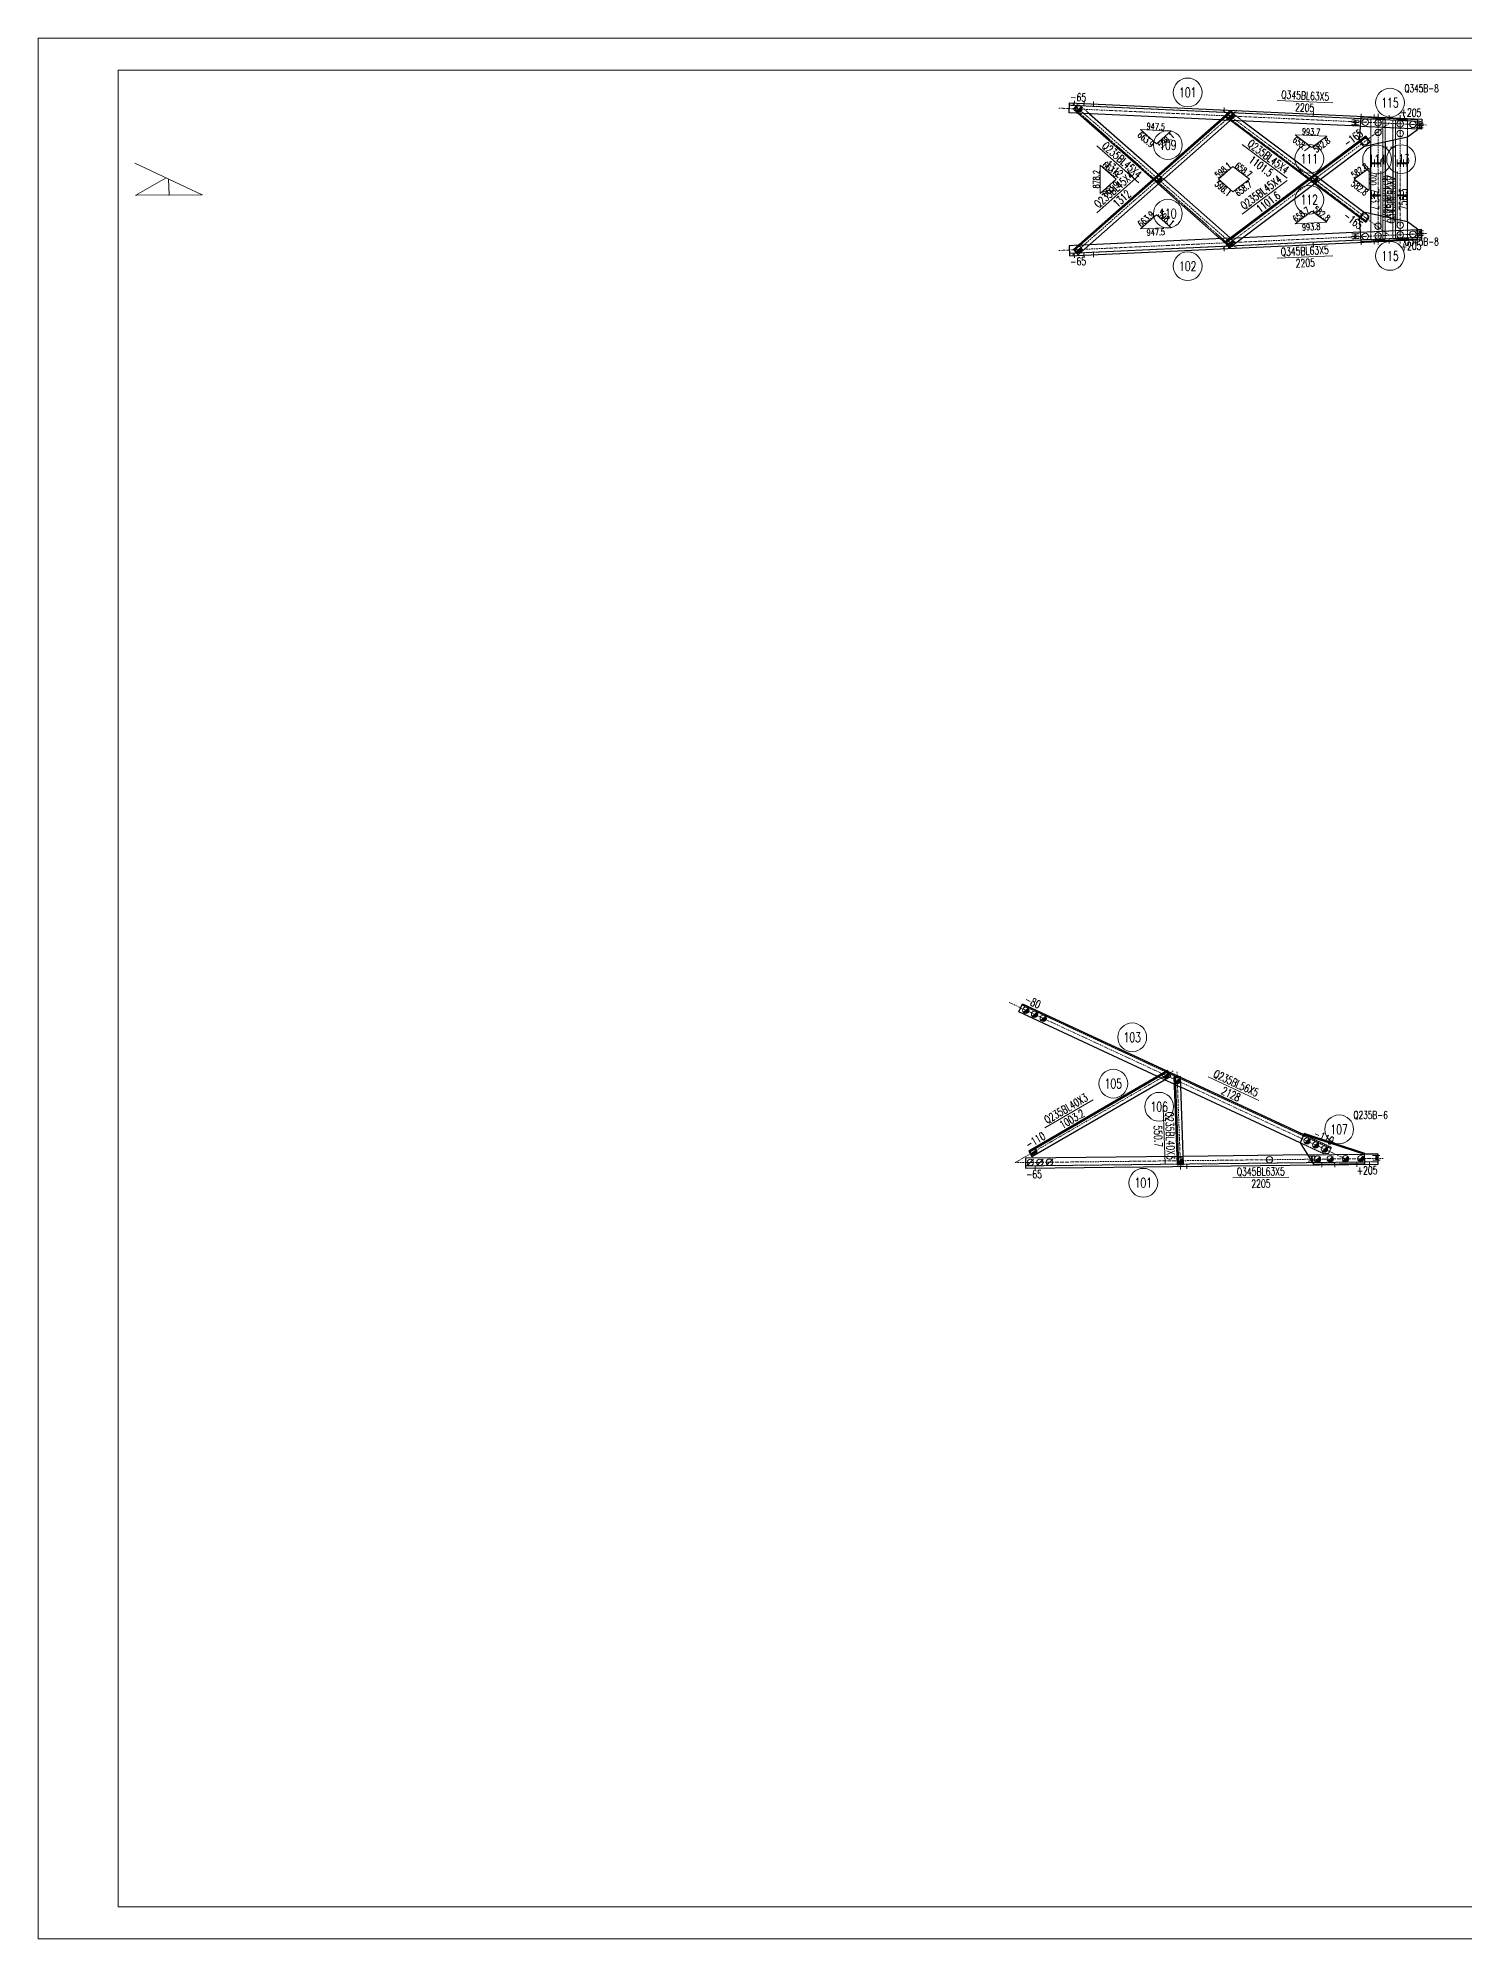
# Model space of a CAD drawing. Extents: x -13400 to 20340, y -61006 to 71674.
# Drawn here: x -13400 to -4481, y 47714 to 59594 of the extents above; entities that cross this region are included whole.
import ezdxf
from ezdxf.enums import TextEntityAlignment as Align

# ---------------------------------------------------------------- set-up
doc = ezdxf.new("R2010")
doc.units = 0
doc.header["$MEASUREMENT"] = 0
doc.linetypes.add('Dash', pattern=[2.75, 2, -0.75])
doc.linetypes.add('DashDot', pattern=[15.6, 9, -3, 0.6, -3])
doc.layers.get('0').update_dxf_attribs({"linetype": 'CONTINUOUS', "lineweight": 25})
doc.styles.get("Standard").update_dxf_attribs({"font": 'simplex.shx', "width": 0.7, "height": 3, "bigfont": 'gbhzfs.shx'})

# ---------------------------------------------------------------- blocks, each defined once
blk = doc.blocks.new('M16X40S')
at = {"color": 3, "linetype": 'Continuous', "lineweight": 13}
blk.add_line((-0.707, -0.707), (0.707, 0.707), dxfattribs=at)
blk.add_circle((0, 0), 1, dxfattribs=at)
for radius in [0.9, 0.8, 0.7, 0.6, 0.5, 0.4, 0.3, 0.2, 0.1]:
    blk.add_arc((0, 0), radius, 225, 45, dxfattribs=at)
blk = doc.blocks.new('M20X55S')
at = {"color": 3, "linetype": 'Continuous', "lineweight": 13}
blk.add_line((-1, -1), (1, 1), dxfattribs=at)
blk.add_circle((0, 0), 1, dxfattribs=at)
blk = doc.blocks.new('DefaultBolt')
at = {"color": 3, "linetype": 'Continuous', "lineweight": 13}
for p, q in [((-0.1, -0.1), (0.1, 0.1)), ((0.1, -0.1), (-0.1, 0.1))]:
    blk.add_line(p, q, dxfattribs=at)
blk.add_circle((0, 0), 1, dxfattribs=at)
blk = doc.blocks.new('M16X50S')
at = {"color": 3, "linetype": 'Continuous', "lineweight": 13}
blk.add_line((-1, -1), (1, 1), dxfattribs=at)
blk.add_circle((0, 0), 1, dxfattribs=at)
for radius in [0.9, 0.8, 0.7, 0.6, 0.5, 0.4, 0.3, 0.2, 0.1]:
    blk.add_arc((0, 0), radius, 225, 45, dxfattribs=at)

msp = doc.modelspace()

# ---------------------------------------------------------------- linework, layer by layer
at = {"color": 7, "linetype": 'Continuous', "lineweight": 18}
for p, q in [((-13400.26316, 59593.99352), (3419.73684, 59593.99352)), ((-13400.26316, 47713.99352), (-13400.26316, 59593.99352)), ((-12900.26316, 59393.99352), (3219.73684, 59393.99352)), ((-12900.26316, 47913.99352), (-12900.26316, 59393.99352)), ((-12900.26316, 47913.99352), (3219.73684, 47913.99352)), ((-13400.26316, 47713.99352), (3419.73684, 47713.99352))]:
    msp.add_line(p, q, dxfattribs=at)
at = {"color": 1, "linetype": 'Dash', "lineweight": 20}
for p, q in [((-6953.42442, 59173.84372), (-4750.73063, 59072.65344)), ((-6928.41439, 59149.39724), (-6905.26491, 59175.64798)), ((-6905.26491, 59175.64798), (-6888.9005, 59174.54982)), ((-6888.9005, 59174.54982), (-6827.02748, 59119.98651)), ((-6898.80261, 59123.28381), (-6928.41439, 59149.39724)), ((-5942.8605, 58290.94347), (-6923.12308, 59155.39741)), ((-5945.45641, 59079.48772), (-6010.12375, 59082.45849)), ((-5981.75299, 59103.25867), (-5960.13214, 59132.04302)), ((-5947.59418, 59077.6025), (-5981.75299, 59103.25867)), ((-5096.17807, 58448.12197), (-5976.94836, 59109.6552)), ((-5960.13214, 59132.04302), (-5944.33235, 59131.4319)), ((-5944.33235, 59131.4319), (-5870.59464, 59076.04862)), ((-5170.13484, 59051.68295), (-5190.11377, 59052.60077)), ((-5169.44648, 59066.66715), (-5189.42541, 59067.58497)), ((-5168.75812, 59081.65135), (-5188.73705, 59082.56916)), ((-5168.75812, 59081.65135), (-5170.13484, 59051.68295)), ((-5168.75812, 59081.65135), (-5170.13484, 59051.68295)), ((-5170.13484, 59051.68295), (-5164.14117, 59051.40761)), ((-5170.13484, 59051.68295), (-5164.14117, 59051.40761)), ((-5162.76444, 59081.376), (-5168.75812, 59081.65135)), ((-5162.76444, 59081.376), (-5168.75812, 59081.65135)), ((-5164.14117, 59051.40761), (-5162.76444, 59081.376)), ((-5164.14117, 59051.40761), (-5162.76444, 59081.376)), ((-5164.14117, 59051.40761), (-5144.16224, 59050.48979)), ((-5163.4528, 59066.3918), (-5143.47387, 59065.47398)), ((-5162.76444, 59081.376), (-5142.78551, 59080.45818)), ((-5069.23683, 58926.73672), (-5069.23683, 59089.19598)), ((-5069.23683, 59089.19598), (-5019.23683, 59089.19598)), ((-5019.23683, 59089.19598), (-4979.23683, 59087.19598)), ((-4994.23683, 59087.94598), (-4994.23683, 58334.10635)), ((-4979.23683, 59087.19598), (-4979.23683, 58946.12605)), ((-4931.23683, 59082.85635), (-4931.23683, 58956.46703)), ((-4881.23683, 59082.85635), (-4931.23683, 59082.85635)), ((-4916.23683, 59082.85635), (-4916.23683, 58339.19598)), ((-4841.23683, 59080.85635), (-4881.23683, 59082.85635)), ((-4841.23683, 58975.85635), (-4841.23683, 59080.85635)), ((-4766.87106, 59048.1731), (-4786.84999, 59049.09092)), ((-4766.18269, 59063.1573), (-4786.16162, 59064.07512)), ((-4766.18269, 59063.1573), (-4767.55942, 59033.18891)), ((-4766.18269, 59063.1573), (-4767.55942, 59033.18891)), ((-4760.18902, 59062.88195), (-4766.18269, 59063.1573)), ((-4760.18902, 59062.88195), (-4766.18269, 59063.1573)), ((-4761.56574, 59032.91356), (-4760.18902, 59062.88195)), ((-4761.56574, 59032.91356), (-4760.18902, 59062.88195)), ((-4760.87738, 59047.89776), (-4740.89845, 59046.97994)), ((-4760.18902, 59062.88195), (-4740.21009, 59061.96414)), ((-5140.96299, 58950.30338), (-5115.7345, 58916.7194)), ((-4777.59177, 59025.8368), (-5136.38064, 59042.31932)), ((-4767.55942, 59033.18891), (-4787.53835, 59034.10672)), ((-4767.55942, 59033.18891), (-4761.56574, 59032.91356)), ((-4767.55942, 59033.18891), (-4761.56574, 59032.91356)), ((-4761.56574, 59032.91356), (-4741.58681, 59031.99574)), ((-5115.7345, 58916.7194), (-5108.73999, 58918.22628)), ((-5066.23683, 58814.02617), (-5066.23683, 58834.02617)), ((-5006.23683, 58814.02617), (-5066.23683, 58814.02617)), ((-5066.23683, 58814.02617), (-5066.23683, 58808.02617)), ((-5006.23683, 58814.02617), (-5066.23683, 58814.02617)), ((-5066.23683, 58814.02617), (-5066.23683, 58808.02617)), ((-5066.23683, 58808.02617), (-5006.23683, 58808.02617)), ((-5066.23683, 58808.02617), (-5006.23683, 58808.02617)), ((-5066.23683, 58808.02617), (-5066.23683, 58788.02617)), ((-5046.23683, 58814.02617), (-5046.23683, 58834.02617)), ((-5046.23683, 58808.02617), (-5046.23683, 58788.02617)), ((-5026.23683, 58814.02617), (-5026.23683, 58834.02617)), ((-5026.23683, 58808.02617), (-5026.23683, 58788.02617)), ((-5006.23683, 58814.02617), (-5006.23683, 58834.02617)), ((-5006.23683, 58808.02617), (-5006.23683, 58814.02617)), ((-5006.23683, 58808.02617), (-5006.23683, 58814.02617)), ((-5006.23683, 58808.02617), (-5006.23683, 58788.02617)), ((-4904.23683, 58814.02617), (-4904.23683, 58834.02617)), ((-4844.23683, 58814.02617), (-4904.23683, 58814.02617)), ((-4904.23683, 58814.02617), (-4904.23683, 58808.02617)), ((-4844.23683, 58814.02617), (-4904.23683, 58814.02617)), ((-4904.23683, 58814.02617), (-4904.23683, 58808.02617)), ((-4904.23683, 58808.02617), (-4844.23683, 58808.02617)), ((-4904.23683, 58808.02617), (-4844.23683, 58808.02617)), ((-4904.23683, 58808.02617), (-4904.23683, 58788.02617)), ((-4884.23683, 58814.02617), (-4884.23683, 58834.02617)), ((-4884.23683, 58808.02617), (-4884.23683, 58788.02617)), ((-4864.23683, 58814.02617), (-4864.23683, 58834.02617)), ((-4864.23683, 58808.02617), (-4864.23683, 58788.02617)), ((-4844.23683, 58814.02617), (-4844.23683, 58834.02617)), ((-4844.23683, 58808.02617), (-4844.23683, 58814.02617)), ((-4844.23683, 58808.02617), (-4844.23683, 58814.02617)), ((-4844.23683, 58808.02617), (-4844.23683, 58788.02617)), ((-6397.29784, 58681.02702), (-6431.31589, 58711.02617)), ((-6397.29784, 58741.02531), (-6363.27979, 58711.02617)), ((-5422.06974, 58682.88906), (-5459.53508, 58711.02871)), ((-5422.06974, 58739.16836), (-5384.60439, 58711.02871)), ((-5066.23683, 58614.02617), (-5066.23683, 58634.02617)), ((-5006.23683, 58614.02617), (-5066.23683, 58614.02617)), ((-5066.23683, 58614.02617), (-5066.23683, 58608.02617)), ((-5006.23683, 58614.02617), (-5066.23683, 58614.02617)), ((-5066.23683, 58614.02617), (-5066.23683, 58608.02617)), ((-5066.23683, 58608.02617), (-5006.23683, 58608.02617)), ((-5066.23683, 58608.02617), (-5006.23683, 58608.02617)), ((-5066.23683, 58608.02617), (-5066.23683, 58588.02617)), ((-5046.23683, 58614.02617), (-5046.23683, 58634.02617)), ((-5046.23683, 58608.02617), (-5046.23683, 58588.02617)), ((-5026.23683, 58614.02617), (-5026.23683, 58634.02617)), ((-5026.23683, 58608.02617), (-5026.23683, 58588.02617)), ((-5006.23683, 58614.02617), (-5006.23683, 58634.02617)), ((-5006.23683, 58608.02617), (-5006.23683, 58614.02617)), ((-5006.23683, 58608.02617), (-5006.23683, 58614.02617)), ((-5006.23683, 58608.02617), (-5006.23683, 58588.02617)), ((-4904.23683, 58614.02617), (-4904.23683, 58634.02617)), ((-4844.23683, 58614.02617), (-4904.23683, 58614.02617)), ((-4904.23683, 58614.02617), (-4904.23683, 58608.02617)), ((-4844.23683, 58614.02617), (-4904.23683, 58614.02617)), ((-4904.23683, 58614.02617), (-4904.23683, 58608.02617)), ((-4904.23683, 58608.02617), (-4844.23683, 58608.02617)), ((-4904.23683, 58608.02617), (-4844.23683, 58608.02617)), ((-4904.23683, 58608.02617), (-4904.23683, 58588.02617)), ((-4884.23683, 58614.02617), (-4884.23683, 58634.02617)), ((-4884.23683, 58608.02617), (-4884.23683, 58588.02617)), ((-4864.23683, 58614.02617), (-4864.23683, 58634.02617)), ((-4864.23683, 58608.02617), (-4864.23683, 58588.02617)), ((-4844.23683, 58614.02617), (-4844.23683, 58634.02617)), ((-4844.23683, 58608.02617), (-4844.23683, 58614.02617)), ((-4844.23683, 58608.02617), (-4844.23683, 58614.02617)), ((-4844.23683, 58608.02617), (-4844.23683, 58588.02617)), ((-5100.9827, 58441.72545), (-5140.96119, 58471.75268)), ((-5108.73513, 58503.82748), (-5081.95248, 58483.71144)), ((-5081.76417, 58467.31154), (-5100.9827, 58441.72545)), ((-5081.95248, 58483.71144), (-5081.76417, 58467.31154)), ((-5069.23683, 58332.85635), (-5069.23683, 58495.31772)), ((-4979.23683, 58475.92756), (-4979.23683, 58334.85635)), ((-4931.23683, 58465.58614), (-4931.23683, 58339.19598)), ((-6953.42442, 58248.20862), (-4750.73063, 58349.3989)), ((-5954.15198, 58290.2346), (-6010.12375, 58339.59384)), ((-5870.60184, 58346.00339), (-5950.41417, 58342.33686)), ((-5947.59729, 58344.45258), (-5914.63809, 58315.38719)), ((-5170.13484, 58370.36938), (-5190.11377, 58369.45156)), ((-5169.44648, 58355.38519), (-5189.42541, 58354.46737)), ((-5168.75812, 58340.40099), (-5188.73705, 58339.48317)), ((-5170.13484, 58370.36938), (-5164.14117, 58370.64473)), ((-5170.13484, 58370.36938), (-5164.14117, 58370.64473)), ((-5168.75812, 58340.40099), (-5170.13484, 58370.36938)), ((-5168.75812, 58340.40099), (-5170.13484, 58370.36938)), ((-5162.76444, 58340.67634), (-5168.75812, 58340.40099)), ((-5162.76444, 58340.67634), (-5168.75812, 58340.40099)), ((-5164.14117, 58370.64473), (-5144.16224, 58371.56255)), ((-5164.14117, 58370.64473), (-5162.76444, 58340.67634)), ((-5164.14117, 58370.64473), (-5162.76444, 58340.67634)), ((-5163.4528, 58355.66053), (-5143.47387, 58356.57835)), ((-5162.76444, 58340.67634), (-5142.78551, 58341.59415)), ((-4777.59177, 58396.21554), (-5136.38086, 58379.73301)), ((-5019.23683, 58332.85635), (-5069.23683, 58332.85635)), ((-4979.23683, 58334.85635), (-5019.23683, 58332.85635)), ((-4931.23683, 58339.19598), (-4881.23683, 58339.19598)), ((-4881.23683, 58339.19598), (-4841.23683, 58341.19598)), ((-4841.23683, 58341.19598), (-4841.23683, 58446.19598)), ((-4767.55942, 58388.86343), (-4787.53835, 58387.94561)), ((-4766.87106, 58373.87923), (-4786.84999, 58372.96141)), ((-4766.18269, 58358.89504), (-4786.16162, 58357.97722)), ((-4767.55942, 58388.86343), (-4761.56574, 58389.13878)), ((-4767.55942, 58388.86343), (-4761.56574, 58389.13878)), ((-4766.18269, 58358.89504), (-4767.55942, 58388.86343)), ((-4766.18269, 58358.89504), (-4767.55942, 58388.86343)), ((-4760.18902, 58359.17038), (-4766.18269, 58358.89504)), ((-4760.18902, 58359.17038), (-4766.18269, 58358.89504)), ((-4761.56574, 58389.13878), (-4741.58681, 58390.05659)), ((-4761.56574, 58389.13878), (-4760.18902, 58359.17038)), ((-4761.56574, 58389.13878), (-4760.18902, 58359.17038)), ((-4760.87738, 58374.15458), (-4740.89845, 58375.0724)), ((-4760.18902, 58359.17038), (-4740.21009, 58360.0882)), ((-6827.02748, 58302.06583), (-6898.80261, 58298.76853)), ((-5935.80333, 58291.38651), (-5954.15198, 58290.2346)), ((-5914.63809, 58315.38719), (-5935.80333, 58291.38651)), ((-7249.06166, 53550.86077), (-5319.32975, 52653.83682)), ((-6358.99514, 53084.18637), (-6403.25447, 53104.76004)), ((-6344.14339, 53139.03719), (-6336.51805, 53135.4926)), ((-6257.4926, 53037.00354), (-6298.22293, 53055.93678)), ((-6267.34972, 53103.34012), (-6259.82511, 53099.84236)), ((-5366.76754, 52622.9555), (-5511.85803, 52690.39992)), ((-5488.25249, 52741.18159), (-5315.95753, 52661.09134)), ((-5315.95753, 52661.09134), (-5333.24016, 52623.9119)), ((-7227.65743, 52545.50326), (-5022.78423, 52570.67395)), ((-6241.44831, 52604.76488), (-6281.4589, 52604.30813)), ((-5108.32662, 52617.70053), (-5463.39248, 52613.64712)), ((-5441.21583, 52606.09502), (-5461.21452, 52605.86672)), ((-5440.87337, 52576.09698), (-5460.87207, 52575.86867)), ((-5441.21583, 52606.09502), (-5435.21622, 52606.16351)), ((-5441.21583, 52606.09502), (-5435.21622, 52606.16351)), ((-5440.87337, 52576.09698), (-5441.21583, 52606.09502)), ((-5440.87337, 52576.09698), (-5441.21583, 52606.09502)), ((-5434.87376, 52576.16547), (-5440.87337, 52576.09698)), ((-5434.87376, 52576.16547), (-5440.87337, 52576.09698)), ((-5435.21622, 52606.16351), (-5415.21752, 52606.39182)), ((-5435.21622, 52606.16351), (-5434.87376, 52576.16547)), ((-5435.21622, 52606.16351), (-5434.87376, 52576.16547)), ((-5434.87376, 52576.16547), (-5414.87507, 52576.39377)), ((-5333.24016, 52623.9119), (-5366.76754, 52622.9555)), ((-5038.24209, 52610.69535), (-5058.24078, 52610.46704)), ((-5037.89963, 52580.6973), (-5057.89833, 52580.469)), ((-5038.24209, 52610.69535), (-5032.24248, 52610.76384)), ((-5038.24209, 52610.69535), (-5032.24248, 52610.76384)), ((-5037.89963, 52580.6973), (-5038.24209, 52610.69535)), ((-5037.89963, 52580.6973), (-5038.24209, 52610.69535)), ((-5031.90002, 52580.76579), (-5037.89963, 52580.6973)), ((-5031.90002, 52580.76579), (-5037.89963, 52580.6973)), ((-5032.24248, 52610.76384), (-5012.24378, 52610.99214)), ((-5032.24248, 52610.76384), (-5031.90002, 52580.76579)), ((-5032.24248, 52610.76384), (-5031.90002, 52580.76579)), ((-5031.90002, 52580.76579), (-5011.90132, 52580.9941))]:
    msp.add_line(p, q, dxfattribs=at)
at = {"color": 2, "linetype": 'DashDot', "lineweight": 15}
for p, q in [((-5906.68855, 58279.04431), (-6935.70252, 59186.49013)), ((-7019.31965, 59155.84876), (-4721.72594, 59050.29883)), ((-5906.68855, 59143.00802), (-6935.70252, 58235.5622)), ((-4955.23812, 58361.02388), (-5991.92718, 59139.66532)), ((-4955.2169, 59061.04948), (-5991.92011, 58282.3974)), ((-5024.23683, 59119.19598), (-5024.23683, 58302.85635)), ((-4886.23683, 59112.85635), (-4886.23683, 58309.19598)), ((-7019.31965, 58266.20358), (-4721.72594, 58371.7535)), ((-7330.03745, 53566.44667), (-5228.01059, 52589.33247)), ((-6303.99001, 53139.20189), (-7292.90844, 52565.7509)), ((-6281.06416, 53132.85172), (-6258.41161, 52522.58403)), ((-7292.89291, 52565.7599), (-4993.0259, 52592.01504))]:
    msp.add_line(p, q, dxfattribs=at)
at = {"color": 7, "linetype": 'Continuous', "lineweight": 13}
for p, q in [((-5655.64734, 59204.31963), (-5306.01608, 59188.2578)), ((-5593.27923, 58717.68308), (-5873.13344, 58927.87733)), ((-6518.76243, 58688.14459), (-6781.26992, 58919.63933)), ((-6518.76243, 58733.90775), (-6781.26992, 58502.413)), ((-5593.27114, 58704.38042), (-5873.12535, 58494.18616)), ((-5006.23683, 58762.08277), (-5006.23683, 58412.08277)), ((-4904.23683, 58759.96956), (-4904.23683, 58409.96956)), ((-5655.64734, 58217.73271), (-5306.01608, 58233.79454)), ((-6086.27965, 53101.87783), (-5768.8942, 52954.34316)), ((-6804.74783, 52958.64074), (-7107.52492, 52783.06729)), ((-6367.75938, 52907.3554), (-6354.77665, 52557.59627)), ((-5931.70319, 52470.29192), (-5581.726, 52474.28724))]:
    msp.add_line(p, q, dxfattribs=at)
at = {"color": 7, "linetype": 'Continuous', "lineweight": 30}
for p, q in [((-5939.11039, 59134.41594), (-6923.12308, 58266.65493)), ((-5096.15742, 58973.95096), (-5976.94186, 58312.40711)), ((-6335.96199, 53134.53367), (-7203.76958, 52631.31205)), ((-6291.9431, 53102.42724), (-6271.51615, 52552.11827))]:
    msp.add_line(p, q, dxfattribs=at)
at = {"color": 1, "linetype": 'Continuous', "lineweight": 18}
for p, q in [((-6319.97114, 59012.73113), (-6509.273, 59021.42753)), ((-6509.273, 59021.42753), (-6409.69111, 58933.61028)), ((-6409.69111, 58933.61028), (-6319.97114, 59012.73113)), ((-5344.22742, 58979.85475), (-5542.76741, 58988.97554)), ((-5542.76741, 58988.97554), (-5437.42644, 58909.85521)), ((-5437.42644, 58909.85521), (-5344.22742, 58979.85475)), ((-6662.09359, 58711.02617), (-6761.67549, 58798.84341)), ((-6761.67549, 58798.84341), (-6761.67549, 58623.20892)), ((-6761.67549, 58623.20892), (-6662.09359, 58711.02617)), ((-5932.32175, 58790.14749), (-6022.04172, 58711.02664)), ((-6022.04172, 58711.02664), (-5932.32248, 58631.90577)), ((-5932.32248, 58631.90577), (-5826.98078, 58711.02715)), ((-5826.98078, 58711.02715), (-5932.32175, 58790.14749)), ((-5079.50657, 58781.02693), (-5172.7056, 58711.02739)), ((-5172.7056, 58711.02739), (-5079.50594, 58641.02687)), ((-5079.50594, 58641.02687), (-5079.50657, 58781.02693)), ((-6409.69207, 58488.44201), (-6509.27397, 58400.62476)), ((-6319.97283, 58409.32113), (-6409.69207, 58488.44201)), ((-5437.42655, 58512.19949), (-5542.76825, 58433.07811)), ((-5344.22689, 58442.19897), (-5437.42655, 58512.19949)), ((-6509.27397, 58400.62476), (-6319.97283, 58409.32113)), ((-5542.76825, 58433.07811), (-5344.22689, 58442.19897))]:
    msp.add_line(p, q, dxfattribs=at)
at = {"color": 7, "linetype": 'Continuous', "lineweight": 20}
for p, q in [((-12794.9482, 58811.10124), (-12374.88834, 58614.93682)), ((-12599.41532, 58719.78911), (-12787.87214, 58610.95129)), ((-12584.91827, 58713.01903), (-12581.38041, 58612.94396)), ((-12787.87249, 58610.95109), (-12374.88834, 58614.93682))]:
    msp.add_line(p, q, dxfattribs=at)
at = {"color": 7, "linetype": 'Continuous', "lineweight": 30}
for points in [[(-6955.62718, 59125.89429), (-6952.73605, 59188.82792)], [(-6952.73605, 59188.82792), (-4750.04226, 59087.63763)], [(-6010.12375, 59082.45849), (-6955.62718, 59125.89429)], [(-5944.4017, 59140.41611), (-6928.41439, 58272.6551)], [(-6431.31589, 58711.02617), (-6898.80261, 59123.28381)], [(-6894.15065, 58242.87262), (-5914.63809, 59106.66514)], [(-6827.02748, 59119.98651), (-6397.29784, 58741.02531)], [(-5459.53508, 58711.02871), (-5947.59418, 59077.6025)], [(-5136.38064, 59042.31932), (-5945.45641, 59079.48772)], [(-5914.63809, 59106.66514), (-5944.4017, 59140.41611)], [(-5870.59464, 59076.04862), (-5422.06974, 58739.16836)], [(-5132.74421, 59099.21238), (-5142.16014, 58951.89703)], [(-4774.97599, 59082.77674), (-5132.74421, 59099.21238)], [(-4777.72945, 59022.83996), (-4774.97599, 59082.77674)], [(-4750.04226, 59087.63763), (-4752.93339, 59024.70401)], [(-5100.96235, 58980.34725), (-5981.7468, 58318.8034)], [(-5954.71904, 58282.82424), (-5073.93459, 58944.36809)], [(-5142.16014, 58951.89703), (-5140.96299, 58950.30338)], [(-5108.73999, 58918.22628), (-4841.23683, 58975.85635)], [(-5073.93459, 58944.36809), (-5100.96235, 58980.34725)], [(-5069.23683, 58495.31772), (-5069.23683, 58926.73672)], [(-4979.23683, 58946.12605), (-4979.23683, 58475.92756)], [(-4931.23683, 58956.46703), (-4931.23683, 58465.58614)], [(-4841.23683, 58975.85635), (-4777.72945, 59022.83996)], [(-4841.23683, 58446.19598), (-4841.23683, 58975.85635)], [(-4752.93339, 59024.70401), (-4777.59177, 59025.8368)], [(-6363.27979, 58711.02617), (-5947.59729, 58344.45258)], [(-5384.60439, 58711.02871), (-5108.73513, 58503.82748)], [(-6010.12375, 58339.59384), (-6397.29784, 58681.02702)], [(-5140.96119, 58471.75268), (-5422.06974, 58682.88906)], [(-5115.73586, 58505.33576), (-5142.16075, 58470.15567)], [(-5142.16075, 58470.15567), (-5132.74421, 58322.83996)], [(-4841.23683, 58446.19598), (-5115.73586, 58505.33576)], [(-6952.73605, 58233.22442), (-4750.04226, 58334.4147)], [(-5950.41417, 58342.33686), (-6827.02748, 58302.06583)], [(-5136.38086, 58379.73301), (-5870.60184, 58346.00339)], [(-5132.74421, 58322.83996), (-4774.97599, 58339.27559)], [(-4777.72945, 58399.21238), (-4841.23683, 58446.19598)], [(-4774.97599, 58339.27559), (-4777.72945, 58399.21238)], [(-4752.93339, 58397.34833), (-4777.59177, 58396.21554)], [(-4750.04226, 58334.4147), (-4752.93339, 58397.34833)], [(-6898.80261, 58298.76853), (-6955.62718, 58296.15805)], [(-6955.62718, 58296.15805), (-6952.73605, 58233.22442)], [(-6928.41439, 58272.6551), (-6901.95784, 58242.65424)], [(-6901.95784, 58242.65424), (-6894.15065, 58242.87262)], [(-5981.7468, 58318.8034), (-5954.71904, 58282.82424)], [(-7269.29498, 53507.33362), (-7245.68944, 53558.11529)], [(-6403.25447, 53104.76004), (-7269.29498, 53507.33362)], [(-7245.68944, 53558.11529), (-6344.14339, 53139.03719)], [(-6339.9751, 53141.45429), (-7207.78269, 52638.23267)], [(-7187.71715, 52603.62958), (-6319.90956, 53106.85119)], [(-6319.90956, 53106.85119), (-6339.9751, 53141.45429)], [(-6336.51805, 53135.4926), (-6267.34972, 53103.34012)], [(-6259.96512, 53103.61423), (-6299.93759, 53102.13049)], [(-6239.53818, 52553.30526), (-6259.96512, 53103.61423)], [(-6298.22293, 53055.93678), (-6358.99514, 53084.18637)], [(-6299.93759, 53102.13049), (-6279.51065, 52551.82152)], [(-6259.82511, 53099.84236), (-5488.25249, 52741.18159)], [(-5511.85803, 52690.39992), (-6257.4926, 53037.00354)], [(-7207.78269, 52638.23267), (-7187.71715, 52603.62958)], [(-5488.25249, 52741.18159), (-5511.85803, 52690.39992)], [(-5511.85803, 52690.39992), (-5427.6551, 52557.05138)], [(-5486.3979, 52746.88777), (-5488.25249, 52741.18159)], [(-5108.32662, 52617.70053), (-5488.25249, 52741.18159)], [(-5488.25249, 52741.18159), (-5108.32662, 52617.70053)], [(-5106.47203, 52623.40671), (-5486.3979, 52746.88777)], [(-6281.4589, 52604.30813), (-7228.20536, 52593.50013)], [(-7228.20536, 52593.50013), (-7227.4862, 52530.50423)], [(-7227.4862, 52530.50423), (-5022.613, 52555.67493)], [(-6279.51065, 52551.82152), (-6239.53818, 52553.30526)], [(-5463.39248, 52613.64712), (-6241.44831, 52604.76488)], [(-5427.6551, 52557.05138), (-5107.67595, 52560.70425)], [(-5108.32662, 52617.70053), (-5106.47203, 52623.40671)], [(-5023.33216, 52618.67082), (-5108.32662, 52617.70053)], [(-5107.67595, 52560.70425), (-5108.32662, 52617.70053)], [(-5022.613, 52555.67493), (-5023.33216, 52618.67082)]]:
    msp.add_lwpolyline(points, dxfattribs=at)
at = {"color": 3, "linetype": 'Continuous', "lineweight": 20}
for points in [[(-6922.0793, 59202.43539), (-6923.45602, 59172.46699)], [(-6862.14251, 59199.68193), (-6863.51924, 59169.71354)], [(-6802.20572, 59196.92847), (-6803.58245, 59166.96008)], [(-5985.55857, 59159.41225), (-5986.93529, 59129.44385)], [(-5428.63749, 59133.82767), (-5430.01422, 59103.85927)], [(-5128.95355, 59120.06039), (-5130.33028, 59090.09199)], [(-5049.03784, 59116.38911), (-5050.41457, 59086.42072)], [(-4954.13792, 59112.02947), (-4955.51465, 59082.06108)], [(-4859.23801, 59107.66983), (-4860.61474, 59077.70144)], [(-4964.23683, 58911.02617), (-4994.23683, 58911.02617)], [(-4946.23683, 58911.02617), (-4916.23683, 58911.02617)], [(-4964.23683, 58711.02617), (-4994.23683, 58711.02617)], [(-4946.23683, 58711.02617), (-4916.23683, 58711.02617)], [(-4964.23683, 58511.02617), (-4994.23683, 58511.02617)], [(-4946.23683, 58511.02617), (-4916.23683, 58511.02617)], [(-5128.95355, 58301.99195), (-5130.33028, 58331.96034)], [(-5049.03784, 58305.66322), (-5050.41457, 58335.63162)], [(-4954.13792, 58310.02286), (-4955.51465, 58339.99126)], [(-4859.23801, 58314.3825), (-4860.61474, 58344.3509)], [(-6922.0793, 58219.61695), (-6923.45602, 58249.58534)], [(-6862.14251, 58222.37041), (-6863.51924, 58252.3388)], [(-6802.20572, 58225.12386), (-6803.58245, 58255.09226)], [(-5985.55857, 58262.64009), (-5986.93529, 58292.60848)], [(-5428.63749, 58288.22467), (-5430.01422, 58318.19306)], [(-7167.31888, 52516.19012), (-7167.66134, 52546.18817)], [(-6219.87076, 52527.00613), (-6220.21322, 52557.00418)], [(-5375.24871, 52536.64828), (-5375.59117, 52566.64633)], [(-5295.25392, 52537.5615), (-5295.59638, 52567.55954)], [(-5157.11738, 52539.13846), (-5157.45984, 52569.1365)], [(-5077.12259, 52540.05167), (-5077.46505, 52570.04972)]]:
    msp.add_lwpolyline(points, dxfattribs=at)
at = {"color": 7, "linetype": 'Continuous', "lineweight": 13}
for centre in [(-6213.96159, 59253.99352), (-4949.3169, 59189.89026), (-6337.88587, 58925.41456), (-5454.01824, 58838.9868), (-5030.23683, 58834.96956), (-4880.23683, 58837.08277), (-6337.88587, 58496.63778), (-5454.03014, 58583.07956), (-6213.96159, 58168.05881), (-4949.3169, 58232.16207), (-6560.71423, 53348.88205), (-6678.9065, 53059.35641), (-6392.06048, 52915.02191), (-5267.68888, 52773.59306), (-6491.39836, 52439.90091)]:
    msp.add_circle(centre, 90, dxfattribs=at)
at = {"color": 3, "linetype": 'Continuous', "lineweight": 13}
for centre in [(-12794.9482, 58811.10124), (-12599.41532, 58719.78911), (-12584.91827, 58713.01903), (-12787.87249, 58610.95109), (-12787.87214, 58610.95129), (-12581.38041, 58612.94396), (-12374.88834, 58614.93682), (-12374.88834, 58614.93682)]:
    msp.add_circle(centre, 0.2, dxfattribs=at)

# ---------------------------------------------------------------- block references
at = {"color": 3, "linetype": 'Continuous', "lineweight": 13, "xscale": 20.00000000000454, "yscale": 20.00000000000454, "zscale": 20.00000000000454}
for name, p in [('M16X40S', (-6894.45134, 59150.11239)), ('M16X50S', (-5947.93973, 59106.63028)), ('DefaultBolt', (-5104.15254, 59067.86726)), ('DefaultBolt', (-5024.23683, 59064.19598)), ('DefaultBolt', (-4886.23683, 59057.85635)), ('DefaultBolt', (-4806.32111, 59054.18508)), ('DefaultBolt', (-5107.15974, 58946.92751)), ('DefaultBolt', (-5024.23683, 59004.19598)), ('DefaultBolt', (-4886.23683, 58997.85635)), ('M16X40S', (-6396.54188, 58711.02617)), ('M16X50S', (-5421.21746, 58711.0139)), ('DefaultBolt', (-5107.15849, 58475.12896)), ('M16X50S', (-5947.94084, 58315.42201)), ('DefaultBolt', (-5104.15254, 58354.18508)), ('DefaultBolt', (-5024.23683, 58417.85635)), ('DefaultBolt', (-5024.23683, 58357.85635)), ('DefaultBolt', (-4886.23683, 58424.19598)), ('DefaultBolt', (-4886.23683, 58364.19598)), ('DefaultBolt', (-4806.32111, 58367.86726)), ('M16X40S', (-6894.45134, 58271.93995)), ('M16X40S', (-7225.75366, 53517.97099)), ('M16X40S', (-7171.34473, 53492.67934)), ('M16X40S', (-7116.9358, 53467.38768)), ('M16X40S', (-6351.56857, 53111.61146)), ('M16X40S', (-6279.02402, 53077.88957)), ('M16X40S', (-7176.10785, 52633.48086)), ('M16X40S', (-5468.31671, 52701.03728)), ('M16X40S', (-5413.90778, 52675.74563)), ('M16X40S', (-5359.49885, 52650.45397)), ('M20X55S', (-7197.8991, 52566.84434)), ('M20X55S', (-7137.90301, 52567.52925)), ('M20X55S', (-7077.90692, 52568.21417)), ('M16X40S', (-6260.45175, 52577.54618)), ('DefaultBolt', (-5702.97964, 52583.91025)), ('M16X40S', (-5402.99919, 52587.33481)), ('M16X40S', (-5323.0044, 52588.24802)), ('M16X40S', (-5228.01059, 52589.33247)), ('M16X40S', (-5133.01678, 52590.41691))]:
    msp.add_blockref(name, p, dxfattribs=at)

# ---------------------------------------------------------------- texts
at = {"color": 7, "linetype": 'Continuous', "lineweight": 13, "width": 0.7}
for s, p in [('101', (-6213.96159, 59253.99352)), ('115', (-4949.3169, 59189.89026)), ('109', (-6337.88587, 58925.41456)), ('111', (-5454.01824, 58838.9868)), ('114', (-5030.23683, 58834.96956)), ('113', (-4880.23683, 58837.08277)), ('112', (-5454.03014, 58583.07956)), ('110', (-6337.88587, 58496.63778)), ('115', (-4949.3169, 58232.16207)), ('102', (-6213.96159, 58168.05881)), ('103', (-6560.71423, 53348.88205)), ('105', (-6678.9065, 53059.35641)), ('106', (-6392.06048, 52915.02191)), ('107', (-5267.68888, 52773.59306)), ('101', (-6491.39836, 52439.90091))]:
    msp.add_text(s, height=60, dxfattribs=at).set_placement(p, align=Align.MIDDLE_CENTER)
for s, p in [('Q345B-8', (-4859.3169, 59279.89026)), ('Q345B-8', (-4859.3169, 58322.16207)), ('Q235B-6', (-5177.68888, 52863.59306))]:
    msp.add_text(s, height=48, dxfattribs=at).set_placement(p, align=Align.MIDDLE_LEFT)
for s, rotation, p in [('-65', 357.369719414, (-6898.57045, 59223.87913)), ('Q345BL63X5', 357.369719414, (-5479.1108, 59233.7492)), ('2205', 357.369719414, (-5482.55262, 59158.82822)), ('+205', 357.369719414, (-4818.24761, 59128.31049)), ('Q235BL45X4', 318.592232023, (-6625.21317, 58832.01776)), ('Q235BL45X4', 323.090342313, (-5710.68462, 58852.7639)), ('-165', 36.909657687, (-5179.45632, 58968.29104)), ('1312', 318.592232023, (-6674.81918, 58775.76616)), ('1101.5', 323.090342313, (-5755.72806, 58792.7965)), ('Q235BL45X4', 41.407767977, (-6674.81918, 58646.28618)), ('Q235BL45X4', 36.909657687, (-5755.72138, 58629.26593)), ('Q345BL90X7', 270, (-4968.73683, 58587.08277)), ('Q345BL90X7', 90, (-4941.73683, 58584.96956)), ('1312', 41.407767977, (-6625.21317, 58590.03457)), ('1101.6', 36.909657687, (-5710.67511, 58569.30066)), ('743.7', 270, (-5043.73683, 58587.08277)), ('756.3', 90, (-4866.73683, 58584.96956)), ('-165', 323.090342313, (-5179.47526, 58453.7806)), ('-65', 2.630280586, (-6898.57045, 58198.1732)), ('Q345BL63X5', 2.630280586, (-5482.55262, 58263.22412)), ('2205', 2.630280586, (-5479.1108, 58188.30313)), ('+205', 2.630280586, (-4818.24761, 58293.74184)), ('-80', 335.068930299, (-7182.27433, 53569.99068)), ('Q235BL56X5', 335.068930299, (-5911.77964, 53062.11608)), ('Q235BL40X3', 30.108456962, (-6974.94782, 52903.29442)), ('2128', 335.068930299, (-5943.39421, 52994.10491)), ('1003.2', 30.108456962, (-6937.32494, 52838.41361)), ('Q235BL40X3', 272.125788895, (-6323.79382, 52733.86684)), ('-110', 30.108456962, (-7166.03872, 52705.78777)), ('550.7', 272.125788895, (-6398.74221, 52731.08482)), ('-110', 335.068930299, (-5363.62733, 52724.60386)), ('-65', 0.654056636, (-7174.56155, 52493.60597)), ('Q345BL63X5', 0.654056636, (-5757.14266, 52509.78714)), ('+205', 0.654056636, (-5092.18037, 52517.37831)), ('2205', 0.654056636, (-5756.28652, 52434.79203))]:
    msp.add_text(s, height=50, rotation=rotation, dxfattribs=at).set_placement(p, align=Align.MIDDLE_CENTER)
at = {"color": 7, "linetype": 'Continuous', "lineweight": 20, "width": 0.7}
for s, rotation, p in [('947.5', 357.369719414, (-6413.52069, 59041.05404)), ('663.9', 318.592232023, (-6475.35598, 58959.51839)), ('598.1', 41.407922017, (-6348.95715, 58955.17023)), ('658.7', 323.090228986, (-5504.51029, 58930.2254)), ('993.7', 357.369719414, (-5442.39603, 59008.38986)), ('582.8', 36.909329818, (-5376.41372, 58925.66489)), ('663.9', 318.592232023, (-6696.01061, 58772.9353)), ('598.1', 41.407922017, (-5993.05571, 58768.58754)), ('658.7', 323.090228986, (-5865.23791, 58769.77729)), ('582.8', 36.909329818, (-5140.5193, 58765.21725)), ('878.2', 90, (-6785.67549, 58711.02617)), ('663.9', 41.407767977, (-6696.01061, 58649.11703)), ('598.1', 318.591837732, (-5993.05615, 58653.4658)), ('658.7', 36.909947761, (-5865.23821, 58652.27653)), ('582.8', 323.090470403, (-5140.51904, 58656.83709)), ('700', 270.000260994, (-5055.50626, 58711.02701)), ('663.9', 41.407767977, (-6475.35695, 58462.5339)), ('598.1', 318.591837732, (-6348.9584, 58466.88197)), ('658.7', 36.909947761, (-5504.51082, 58491.82873)), ('582.8', 323.090470403, (-5376.41344, 58496.38927)), ('947.5', 2.630280586, (-6413.52201, 58380.99823)), ('993.8', 2.630280586, (-5442.39619, 58413.66382))]:
    msp.add_text(s, height=40, rotation=rotation, dxfattribs=at).set_placement(p, align=Align.MIDDLE_CENTER)

doc.saveas('drawing.dxf')
